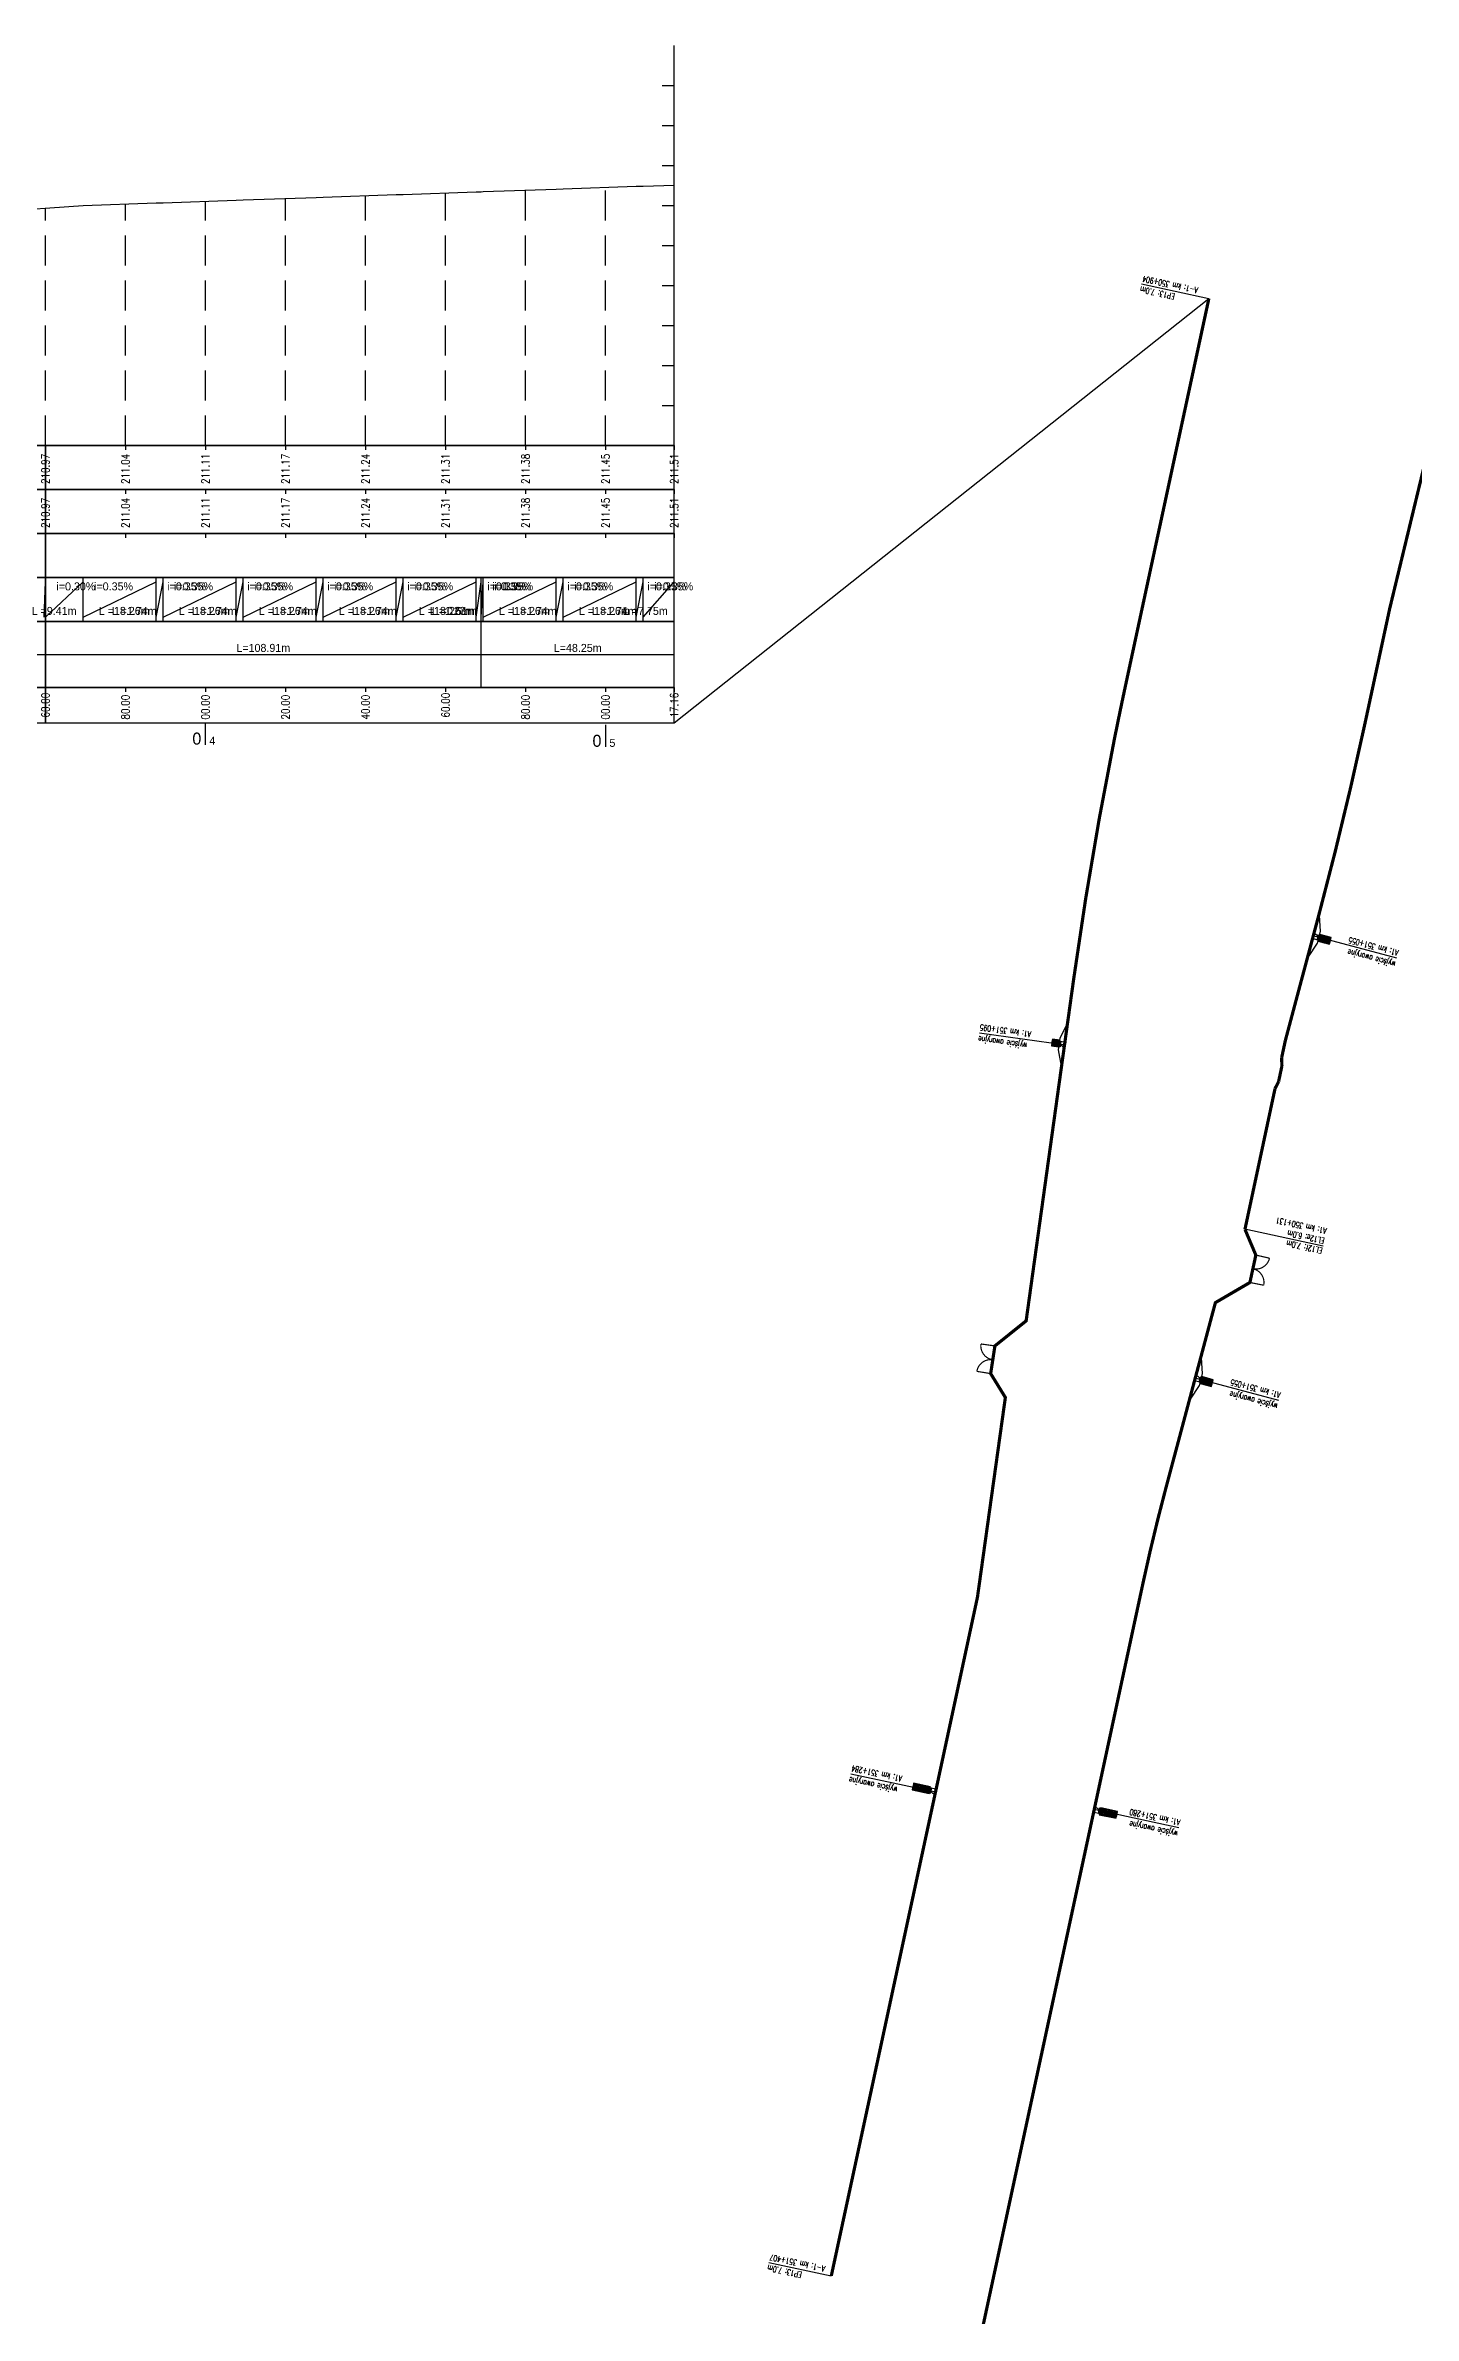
# Model space of a CAD drawing. Header units: metres. Extents: x 7399493 to 7407015, y 5696902 to 5712236.
# Drawn here: x 7404618 to 7404960, y 5697289 to 5697856 of the extents above; entities that cross this region are included whole.
import ezdxf

# ---------------------------------------------------------------- set-up
doc = ezdxf.new("R2010")
doc.units = ezdxf.units.M
doc.linetypes.add('DASHED', pattern=[0.75, 0.5, -0.25])
for name, color, linetype in [('Drzwi ewakuacyjne', 100, 'Continuous'), ('Drzwi ewakuacyjne_opis', 7, 'Continuous'), ('Ekran_akustyczny_3.5m', 100, 'Continuous'), ('Ekran_akustyczny_6.5m_opis', 7, 'Continuous'), ('Ekran_akustyczny_6m', 100, 'Continuous'), ('Ekran_akustyczny_6m_opis', 7, 'Continuous'), ('Ekran_akustyczny_7m', 100, 'Continuous'), ('Ekran_akustyczny_7m_opis', 7, 'Continuous'), ('pomoc', 140, 'Continuous'), ('PR_0', 7, 'Continuous'), ('PR_istniejacy_teren', 7, 'Continuous'), ('Schody ewakuacyjne', 100, 'Continuous')]:
    doc.layers.add(name, color=color, linetype=linetype)
doc.styles.add('simplex 0.60', font='simplex.shx', dxfattribs={"width": 0.6})
doc.styles.add('simplex 0.80', font='simplex.shx', dxfattribs={"width": 0.8})

# ---------------------------------------------------------------- blocks, each defined once
blk = doc.blocks.new('*U15')
at = {"layer": 'Schody ewakuacyjne', "ltscale": 0.8}
blk.add_lwpolyline([(-0.97, 0), (-0.97, -4.32), (-0.9, -4.32), (-0.9, 0)], close=True, dxfattribs=at)
at = {"layer": 'Schody ewakuacyjne'}
for points in [[(-0.76, -4.32), (-0.76, 0)], [(-0.76, 0), (0.76, 0)], [(-0.7, 0.27), (0.7, 0.27)], [(-0.7, 0), (-0.7, 0.27), (0.7, 0.27), (0.7, 0)], [(-0.7, -4.32), (-0.7, 0)], [(-0.76, -4.32), (0.76, -4.32)], [(-0.7, -0.27), (0.7, -0.27)], [(-0.7, -0.54), (0.7, -0.54)], [(-0.7, -0.81), (0.7, -0.81)], [(-0.7, -1.08), (0.7, -1.08)], [(-0.7, -1.35), (0.7, -1.35)], [(-0.7, -1.62), (0.7, -1.62)], [(-0.7, -1.89), (0.7, -1.89)], [(-0.7, -2.16), (0.7, -2.16)], [(-0.7, -2.43), (0.7, -2.43)], [(-0.7, -2.7), (0.7, -2.7)], [(-0.7, -2.97), (0.7, -2.97)], [(-0.7, -3.24), (0.7, -3.24)], [(-0.7, -3.51), (0.7, -3.51)], [(-0.7, -3.78), (0.7, -3.78)], [(-0.7, -4.05), (0.7, -4.05)], [(-0.7, -4.32), (0.7, -4.32)], [(0.7, -4.32), (0.7, 0)], [(0.76, -4.32), (0.76, 0)]]:
    blk.add_lwpolyline(points, dxfattribs=at)
blk = doc.blocks.new('Wyjście awaryjne')
at = {"layer": 'Drzwi ewakuacyjne'}
blk.add_lwpolyline([(0, 0), (-1.4, 0, 0.414214), (0, -1.4)], format="xyb", close=True, dxfattribs=at)
blk = doc.blocks.new('*U13')
at = {"layer": 'Schody ewakuacyjne', "ltscale": 0.8}
blk.add_lwpolyline([(-0.97, 0), (-0.97, -2.97), (-0.9, -2.97), (-0.9, 0)], close=True, dxfattribs=at)
at = {"layer": 'Schody ewakuacyjne'}
for points in [[(-0.76, -2.97), (-0.76, 0)], [(-0.76, 0), (0.76, 0)], [(-0.7, 0.27), (0.7, 0.27)], [(-0.7, 0), (-0.7, 0.27), (0.7, 0.27), (0.7, 0)], [(-0.7, -2.97), (-0.7, 0)], [(-0.76, -2.97), (0.76, -2.97)], [(-0.7, -0.27), (0.7, -0.27)], [(-0.7, -0.54), (0.7, -0.54)], [(-0.7, -0.81), (0.7, -0.81)], [(-0.7, -1.08), (0.7, -1.08)], [(-0.7, -1.35), (0.7, -1.35)], [(-0.7, -1.62), (0.7, -1.62)], [(-0.7, -1.89), (0.7, -1.89)], [(-0.7, -2.16), (0.7, -2.16)], [(-0.7, -2.43), (0.7, -2.43)], [(-0.7, -2.7), (0.7, -2.7)], [(-0.7, -2.97), (0.7, -2.97)], [(0.7, -2.97), (0.7, 0)], [(0.76, -2.97), (0.76, 0)]]:
    blk.add_lwpolyline(points, dxfattribs=at)
blk = doc.blocks.new('*U14')
at = {"layer": 'Schody ewakuacyjne', "ltscale": 0.8}
blk.add_lwpolyline([(-0.97, 0), (-0.97, -1.62), (-0.9, -1.62), (-0.9, 0)], close=True, dxfattribs=at)
at = {"layer": 'Schody ewakuacyjne'}
for points in [[(-0.76, -1.62), (-0.76, 0)], [(-0.76, 0), (0.76, 0)], [(-0.7, 0.27), (0.7, 0.27)], [(-0.7, 0), (-0.7, 0.27), (0.7, 0.27), (0.7, 0)], [(-0.7, -1.62), (-0.7, 0)], [(-0.76, -1.62), (0.76, -1.62)], [(-0.7, -0.27), (0.7, -0.27)], [(-0.7, -0.54), (0.7, -0.54)], [(-0.7, -0.81), (0.7, -0.81)], [(-0.7, -1.08), (0.7, -1.08)], [(-0.7, -1.35), (0.7, -1.35)], [(-0.7, -1.62), (0.7, -1.62)], [(0.7, -1.62), (0.7, 0)], [(0.76, -1.62), (0.76, 0)]]:
    blk.add_lwpolyline(points, dxfattribs=at)
blk = doc.blocks.new('*U8')
at = {"layer": 'Schody ewakuacyjne', "ltscale": 0.8}
blk.add_lwpolyline([(-0.97, 0), (-0.97, -1.89), (-0.9, -1.89), (-0.9, 0)], close=True, dxfattribs=at)
at = {"layer": 'Schody ewakuacyjne'}
for points in [[(-0.76, -1.89), (-0.76, 0)], [(-0.76, 0), (0.76, 0)], [(-0.7, 0.27), (0.7, 0.27)], [(-0.7, 0), (-0.7, 0.27), (0.7, 0.27), (0.7, 0)], [(-0.7, -1.89), (-0.7, 0)], [(-0.76, -1.89), (0.76, -1.89)], [(-0.7, -0.27), (0.7, -0.27)], [(-0.7, -0.54), (0.7, -0.54)], [(-0.7, -0.81), (0.7, -0.81)], [(-0.7, -1.08), (0.7, -1.08)], [(-0.7, -1.35), (0.7, -1.35)], [(-0.7, -1.62), (0.7, -1.62)], [(-0.7, -1.89), (0.7, -1.89)], [(0.7, -1.89), (0.7, 0)], [(0.76, -1.89), (0.76, 0)]]:
    blk.add_lwpolyline(points, dxfattribs=at)
blk = doc.blocks.new('*U350')
at = {"layer": 'pomoc', "color": 1, "linetype": 'Continuous', "lineweight": -3, "char_height": 2, "attachment_point": 6, "rotation": 90, "style": 'simplex 0.80'}
for s, insert in [('210.97', (7405521.69, 5697224.84)), ('211.04', (7405541.69, 5697224.84)), ('211.11', (7405561.69, 5697224.84)), ('211.17', (7405581.69, 5697224.84)), ('211.24', (7405601.69, 5697224.84)), ('211.31', (7405621.69, 5697224.84)), ('211.38', (7405641.69, 5697224.84)), ('211.45', (7405661.69, 5697224.84)), ('211.51', (7405678.85, 5697224.84))]:
    blk.add_mtext(s, dxfattribs=dict(at, insert=insert))
blk = doc.blocks.new('*U349')
at = {"layer": 'pomoc', "color": 1, "linetype": 'Continuous', "lineweight": -3, "char_height": 2, "attachment_point": 6, "rotation": 90, "style": 'simplex 0.80'}
for s, insert in [('210.97', (7405521.69, 5697213.84)), ('211.04', (7405541.69, 5697213.84)), ('211.11', (7405561.69, 5697213.84)), ('211.17', (7405581.69, 5697213.84)), ('211.24', (7405601.69, 5697213.84)), ('211.31', (7405621.69, 5697213.84)), ('211.38', (7405641.69, 5697213.84)), ('211.45', (7405661.69, 5697213.84)), ('211.51', (7405678.85, 5697213.84))]:
    blk.add_mtext(s, dxfattribs=dict(at, insert=insert))
blk = doc.blocks.new('*U346')
at = {"layer": 'PR_0', "color": 1, "linetype": 'Continuous', "lineweight": -3, "char_height": 2}
for s, insert, attachment_point in [('i=0.30%', (7405524.44, 5697190.68), 7), ('i=0.35%', (7405533.85, 5697190.68), 7), ('i=0.35%', (7405552.12, 5697190.68), 7), ('i=0.35%', (7405553.85, 5697190.68), 7), ('i=0.35%', (7405572.12, 5697190.68), 7), ('i=0.35%', (7405573.85, 5697190.68), 7), ('i=0.35%', (7405592.12, 5697190.68), 7), ('i=0.35%', (7405593.85, 5697190.68), 7), ('i=0.35%', (7405612.12, 5697190.68), 7), ('i=0.35%', (7405613.85, 5697190.68), 7), ('i=0.35%', (7405632.12, 5697190.68), 7), ('i=0.35%', (7405633.35, 5697190.68), 7), ('i=0.35%', (7405633.85, 5697190.68), 7), ('i=0.35%', (7405652.12, 5697190.68), 7), ('i=0.35%', (7405653.85, 5697190.68), 7), ('i=0.35%', (7405672.12, 5697190.68), 7), ('i=0.35%', (7405673.85, 5697190.68), 7), ('L =9.41m', (7405529.48, 5697184.55), 9), ('L =18.26m', (7405547.74, 5697184.55), 9), ('L =1.74m', (7405549.48, 5697184.55), 9), ('L =18.26m', (7405567.74, 5697184.55), 9), ('L =1.74m', (7405569.48, 5697184.55), 9), ('L =18.26m', (7405587.74, 5697184.55), 9), ('L =1.74m', (7405589.48, 5697184.55), 9), ('L =18.26m', (7405607.74, 5697184.55), 9), ('L =1.74m', (7405609.48, 5697184.55), 9), ('L =18.26m', (7405627.74, 5697184.55), 9), ('L =1.23m', (7405628.97, 5697184.55), 9), ('L =0.51m', (7405629.48, 5697184.55), 9), ('L =18.26m', (7405647.74, 5697184.55), 9), ('L =1.74m', (7405649.48, 5697184.55), 9), ('L =18.26m', (7405667.74, 5697184.55), 9), ('L =1.74m', (7405669.48, 5697184.55), 9), ('L =7.75m', (7405677.23, 5697184.55), 9)]:
    blk.add_mtext(s, dxfattribs=dict(at, insert=insert, attachment_point=attachment_point))
blk = doc.blocks.new('*U345')
at = {"layer": 'pomoc', "color": 1, "linetype": 'Continuous', "lineweight": -3, "char_height": 2, "attachment_point": 8}
for s, insert in [('L=108.91m', (7405576.14, 5697175.3)), ('L=48.25m', (7405654.72, 5697175.3))]:
    blk.add_mtext(s, dxfattribs=dict(at, insert=insert))

msp = doc.modelspace()

# ---------------------------------------------------------------- linework, layer by layer
at = {"layer": 'Drzwi ewakuacyjne_opis'}
for p, q in [((7404956, 5697627.77), (7404935.08, 5697633.35)), ((7404956, 5697627.77), (7404935.08, 5697633.35)), ((7404851.67, 5697609.12), (7404873.12, 5697606.14)), ((7404926.51, 5697517.26), (7404905.59, 5697522.84)), ((7404819.51, 5697423.95), (7404840.69, 5697419.45)), ((7404901.5, 5697410.42), (7404880.33, 5697414.98))]:
    msp.add_line(p, q, dxfattribs=at)
at = {"layer": 'Drzwi ewakuacyjne_opis', "flags": 128}
for points in [[(7404933.88, 5697628.09), (7404936.14, 5697631.52), (7404936.91, 5697634.42), (7404936.66, 5697638.53)], [(7404933.88, 5697628.09), (7404936.14, 5697631.52), (7404936.91, 5697634.42), (7404936.66, 5697638.53)], [(7404872.17, 5697600.76), (7404871.42, 5697604.86), (7404871.84, 5697607.83), (7404873.67, 5697611.52)], [(7404904.39, 5697517.59), (7404906.65, 5697521.01), (7404907.42, 5697523.91), (7404907.18, 5697528.02)]]:
    msp.add_lwpolyline(points, dxfattribs=at)
at = {"layer": 'Ekran_akustyczny_3.5m', "const_width": 0.3}
for points in [[(7404919.25, 5697546.73), (7404922.69, 5697546.04, 0.41102), (7404920, 5697550.16, 0.408938), (7404924.15, 5697552.8), (7404920.74, 5697553.58)], [(7404855.52, 5697530.88), (7404852.04, 5697531.36, 0.41102), (7404854.98, 5697527.41, 0.408938), (7404851.01, 5697524.52), (7404854.46, 5697523.95)]]:
    msp.add_lwpolyline(points, format="xyb", dxfattribs=at)
at = {"layer": 'Ekran_akustyczny_6m'}
msp.add_lwpolyline([(7404963.82, 5697755.02, 0.8, 0.8, 0), (7404954.18, 5697715.14, 0.8, 0.8, 0), (7404948.01, 5697686.49, 0.8, 0.8, -0.012163), (7404936.45, 5697638.49, 0.8, 0.8, 0), (7404928.11, 5697607.24, 0.8, 0.8, -0.00001), (7404927.17, 5697602.86, 0.8, 0.8, 0), (7404927.25, 5697600.86, 0.8, 0.8, -0.000009), (7404926.42, 5697596.95, 0.8, 0.8, 0), (7404925.52, 5697595.16, 0.8, 0.8, -0.000088), (7404918.01, 5697560.02, 0.8, 0.8, 0), (7404920.73, 5697553.57, 0.8, 0.8, 0), (7404919.25, 5697546.73, 0.8, 0.8, 0), (7404910.62, 5697541.69, 0.8, 0.8, 0), (7404906.27, 5697525.4, 0.8, 0.8, 0), (7404898.22, 5697495.24, 0.8, 0.8, 0.012163), (7404892.55, 5697471.69, 0.8, 0.8, 0), (7404886.66, 5697444.36, 0.8, 0.8, 0), (7404843.52, 5697244.03, 0.8, 0.8, 0), (7404839.55, 5697226.44, 0.8, 0.8, 0), (7404821.49, 5697146.48, 0.8, 0.8, 0), (7404769.88, 5696906.85, 0, 0, 0)], format="xyseb", dxfattribs=at)
at = {"layer": 'Ekran_akustyczny_6m_opis'}
msp.add_line((7404937.54, 5697555.82), (7404918.01, 5697560.02), dxfattribs=at)
at = {"layer": 'Ekran_akustyczny_7m', "flags": 128}
msp.add_lwpolyline([(7404909, 5697792.69, 0.8, 0.8, 0), (7404898.95, 5697746.04, 0.8, 0.8, 0), (7404888.29, 5697696.55, 0.8, 0.8, 0.003549), (7404885.36, 5697682.45, 0.8, 0.8, 0.014933), (7404875.22, 5697622.68, 0.8, 0.8, 0), (7404869.52, 5697581.72, 0.8, 0.8, 0), (7404863.32, 5697537.13, 0.8, 0.8, 0), (7404855.52, 5697530.88, 0.8, 0.8, 0), (7404854.46, 5697523.96, 0.8, 0.8, 0), (7404858.13, 5697517.99, 0.8, 0.8, 0), (7404851.16, 5697468.09, 0.8, 0.8, 0), (7404851.16, 5697468.09, 0.8, 0.8, 0), (7404847.72, 5697452.09, 0.8, 0.8, 0), (7404824.79, 5697345.62, 0.8, 0.8, 0), (7404814.63, 5697298.45, 0, 0, 0)], format="xyseb", dxfattribs=at)
at = {"layer": 'Ekran_akustyczny_7m_opis'}
for p, q in [((7404892.12, 5697796.32), (7404909, 5697792.69)), ((7404798.99, 5697301.82), (7404814.63, 5697298.45))]:
    msp.add_line(p, q, dxfattribs=at)
at = {"layer": 'pomoc', "color": 7, "linetype": 'Continuous', "lineweight": -3}
for p, q in [((7404775.38, 5697755.93), (7404775.38, 5697855.93)), ((7404772.38, 5697845.93), (7404775.38, 5697845.93)), ((7404772.38, 5697835.93), (7404775.38, 5697835.93)), ((7404772.38, 5697825.93), (7404775.38, 5697825.93)), ((7404772.38, 5697815.93), (7404775.38, 5697815.93)), ((7404772.38, 5697805.93), (7404775.38, 5697805.93)), ((7404772.38, 5697795.93), (7404775.38, 5697795.93)), ((7404772.38, 5697785.93), (7404775.38, 5697785.93)), ((7404772.38, 5697775.93), (7404775.38, 5697775.93)), ((7404772.38, 5697765.93), (7404775.38, 5697765.93)), ((7404258.22, 5697755.93), (7404618.22, 5697755.93)), ((7404602.78, 5697755.93), (7404618.22, 5697755.93)), ((7404618.22, 5697755.93), (7404775.38, 5697755.93)), ((7404772.38, 5697755.93), (7404775.38, 5697755.93)), ((7404618.22, 5697744.93), (7404618.22, 5697743.83)), ((7404638.22, 5697744.93), (7404638.22, 5697743.83)), ((7404658.22, 5697744.93), (7404658.22, 5697743.83)), ((7404678.22, 5697744.93), (7404678.22, 5697743.83)), ((7404698.22, 5697744.93), (7404698.22, 5697743.83)), ((7404718.22, 5697744.93), (7404718.22, 5697743.83)), ((7404738.22, 5697744.93), (7404738.22, 5697743.83)), ((7404758.22, 5697744.93), (7404758.22, 5697743.83)), ((7404775.38, 5697744.93), (7404775.38, 5697743.83)), ((7404618.22, 5697733.93), (7404618.22, 5697732.83)), ((7404638.22, 5697733.93), (7404638.22, 5697732.83)), ((7404658.22, 5697733.93), (7404658.22, 5697732.83)), ((7404678.22, 5697733.93), (7404678.22, 5697732.83)), ((7404698.22, 5697733.93), (7404698.22, 5697732.83)), ((7404718.22, 5697733.93), (7404718.22, 5697732.83)), ((7404738.22, 5697733.93), (7404738.22, 5697732.83)), ((7404758.22, 5697733.93), (7404758.22, 5697732.83)), ((7404775.38, 5697733.93), (7404775.38, 5697732.83)), ((7404618.22, 5697695.43), (7404618.22, 5697694.33)), ((7404618.22, 5697695.43), (7404618.22, 5697694.33)), ((7404638.22, 5697695.43), (7404638.22, 5697694.33)), ((7404658.22, 5697695.43), (7404658.22, 5697694.33)), ((7404678.22, 5697695.43), (7404678.22, 5697694.33)), ((7404698.22, 5697695.43), (7404698.22, 5697694.33)), ((7404718.22, 5697695.43), (7404718.22, 5697694.33)), ((7404738.22, 5697695.43), (7404738.22, 5697694.33)), ((7404758.22, 5697695.43), (7404758.22, 5697694.33)), ((7404775.38, 5697695.43), (7404775.38, 5697694.33)), ((7404658.18, 5697686.63), (7404658.18, 5697681.13)), ((7404758.18, 5697686.08), (7404758.18, 5697680.58))]:
    msp.add_line(p, q, dxfattribs=at)
at = {"layer": 'pomoc', "color": 7, "linetype": 'DASHED', "lineweight": -3, "ltscale": 15}
for p, q in [((7404698.22, 5697755.93), (7404698.22, 5697818.37)), ((7404718.22, 5697755.93), (7404718.22, 5697819.06)), ((7404738.22, 5697755.93), (7404738.22, 5697819.75)), ((7404758.22, 5697755.93), (7404758.22, 5697820.45)), ((7404775.38, 5697755.93), (7404775.38, 5697821.04)), ((7404618.22, 5697755.93), (7404618.22, 5697815.25)), ((7404618.22, 5697755.93), (7404618.22, 5697814.16)), ((7404638.22, 5697755.93), (7404638.22, 5697816.29)), ((7404658.22, 5697755.93), (7404658.22, 5697816.98)), ((7404678.22, 5697755.93), (7404678.22, 5697817.68))]:
    msp.add_line(p, q, dxfattribs=at)
at = {"layer": 'pomoc', "color": 4, "linetype": 'Continuous', "lineweight": 25}
msp.add_line((7404775.38, 5697686.63), (7404909, 5697792.69), dxfattribs=at)
at = {"layer": 'pomoc', "color": 1, "linetype": 'Continuous', "lineweight": -3}
for p, q in [((7404618.22, 5697755.93), (7404618.22, 5697754.83)), ((7404638.22, 5697755.93), (7404638.22, 5697754.83)), ((7404658.22, 5697755.93), (7404658.22, 5697754.83)), ((7404678.22, 5697755.93), (7404678.22, 5697754.83)), ((7404698.22, 5697755.93), (7404698.22, 5697754.83)), ((7404718.22, 5697755.93), (7404718.22, 5697754.83)), ((7404738.22, 5697755.93), (7404738.22, 5697754.83)), ((7404758.22, 5697755.93), (7404758.22, 5697754.83)), ((7404775.38, 5697755.93), (7404775.38, 5697754.83)), ((7404618.22, 5697733.93), (7404618.22, 5697732.83)), ((7404638.22, 5697733.93), (7404638.22, 5697732.83)), ((7404658.22, 5697733.93), (7404658.22, 5697732.83)), ((7404678.22, 5697733.93), (7404678.22, 5697732.83)), ((7404698.22, 5697733.93), (7404698.22, 5697732.83)), ((7404718.22, 5697733.93), (7404718.22, 5697732.83)), ((7404738.22, 5697733.93), (7404738.22, 5697732.83)), ((7404758.22, 5697733.93), (7404758.22, 5697732.83)), ((7404775.38, 5697733.93), (7404775.38, 5697732.83)), ((7404617.89, 5697713.03), (7404618.22, 5697721.83)), ((7404618.22, 5697711.93), (7404618.22, 5697722.93)), ((7404618.22, 5697713.03), (7404627.63, 5697721.83)), ((7404627.63, 5697711.93), (7404627.63, 5697722.93)), ((7404627.63, 5697713.03), (7404645.89, 5697721.83)), ((7404645.89, 5697711.93), (7404645.89, 5697722.93)), ((7404645.89, 5697713.03), (7404647.63, 5697721.83)), ((7404647.63, 5697711.93), (7404647.63, 5697722.93)), ((7404647.63, 5697713.03), (7404665.89, 5697721.83)), ((7404665.89, 5697711.93), (7404665.89, 5697722.93)), ((7404665.89, 5697713.03), (7404667.63, 5697721.83)), ((7404667.63, 5697711.93), (7404667.63, 5697722.93)), ((7404667.63, 5697713.03), (7404685.89, 5697721.83)), ((7404685.89, 5697711.93), (7404685.89, 5697722.93)), ((7404685.89, 5697713.03), (7404687.63, 5697721.83)), ((7404687.63, 5697711.93), (7404687.63, 5697722.93)), ((7404687.63, 5697713.03), (7404705.89, 5697721.83)), ((7404705.89, 5697711.93), (7404705.89, 5697722.93)), ((7404705.89, 5697713.03), (7404707.63, 5697721.83)), ((7404707.63, 5697711.93), (7404707.63, 5697722.93)), ((7404707.63, 5697713.03), (7404725.89, 5697721.83)), ((7404725.89, 5697711.93), (7404725.89, 5697722.93)), ((7404725.89, 5697713.03), (7404727.13, 5697721.83)), ((7404727.13, 5697711.93), (7404727.13, 5697722.93)), ((7404727.13, 5697713.03), (7404727.63, 5697721.83)), ((7404727.63, 5697711.93), (7404727.63, 5697722.93)), ((7404727.63, 5697713.03), (7404745.89, 5697721.83)), ((7404745.89, 5697711.93), (7404745.89, 5697722.93)), ((7404745.89, 5697713.03), (7404747.63, 5697721.83)), ((7404747.63, 5697711.93), (7404747.63, 5697722.93)), ((7404747.63, 5697713.03), (7404765.89, 5697721.83)), ((7404765.89, 5697711.93), (7404765.89, 5697722.93)), ((7404765.89, 5697713.03), (7404767.63, 5697721.83)), ((7404767.63, 5697711.93), (7404767.63, 5697722.93)), ((7404767.63, 5697713.03), (7404775.38, 5697721.83)), ((7404618.22, 5697695.43), (7404618.22, 5697711.93)), ((7404727.13, 5697695.43), (7404727.13, 5697711.93)), ((7404592.36, 5697703.68), (7404618.22, 5697703.68)), ((7404618.22, 5697703.68), (7404727.13, 5697703.68)), ((7404727.13, 5697703.68), (7404775.38, 5697703.68))]:
    msp.add_line(p, q, dxfattribs=at)
at = {"layer": 'pomoc', "color": 7, "linetype": 'Continuous', "lineweight": -3}
for points in [[(7404258.22, 5697744.93), (7404618.22, 5697744.93), (7404618.22, 5697755.93), (7404258.22, 5697755.93)], [(7404618.22, 5697744.93), (7404775.38, 5697744.93), (7404775.38, 5697755.93), (7404618.22, 5697755.93)], [(7404258.22, 5697733.93), (7404618.22, 5697733.93), (7404618.22, 5697744.93), (7404258.22, 5697744.93)], [(7404618.22, 5697733.93), (7404775.38, 5697733.93), (7404775.38, 5697744.93), (7404618.22, 5697744.93)], [(7404258.22, 5697722.93), (7404618.22, 5697722.93), (7404618.22, 5697733.93), (7404258.22, 5697733.93)], [(7404258.22, 5697722.93), (7404618.22, 5697722.93), (7404618.22, 5697733.93), (7404258.22, 5697733.93)], [(7404618.22, 5697722.93), (7404775.38, 5697722.93), (7404775.38, 5697733.93), (7404618.22, 5697733.93)], [(7404618.22, 5697722.93), (7404775.38, 5697722.93), (7404775.38, 5697733.93), (7404618.22, 5697733.93)], [(7404258.22, 5697711.93), (7404618.22, 5697711.93), (7404618.22, 5697722.93), (7404258.22, 5697722.93)], [(7404618.22, 5697711.93), (7404775.38, 5697711.93), (7404775.38, 5697722.93), (7404618.22, 5697722.93)], [(7404258.22, 5697695.43), (7404618.22, 5697695.43), (7404618.22, 5697711.93), (7404258.22, 5697711.93)], [(7404618.22, 5697695.43), (7404775.38, 5697695.43), (7404775.38, 5697711.93), (7404618.22, 5697711.93)], [(7404258.22, 5697686.63), (7404618.22, 5697686.63), (7404618.22, 5697695.43), (7404258.22, 5697695.43)], [(7404618.22, 5697686.63), (7404775.38, 5697686.63), (7404775.38, 5697695.43), (7404618.22, 5697695.43)]]:
    msp.add_3dface(points, dxfattribs=at)
at = {"layer": 'PR_istniejacy_teren', "color": 7, "linetype": 'Continuous', "lineweight": -3, "ltscale": 4}
for p, q in [((7404667.63, 5697817.31), (7404685.89, 5697817.94)), ((7404667.63, 5697817.31), (7404685.89, 5697817.94)), ((7404685.89, 5697817.94), (7404687.63, 5697818)), ((7404685.89, 5697817.94), (7404687.63, 5697818)), ((7404687.63, 5697818), (7404705.89, 5697818.63)), ((7404687.63, 5697818), (7404705.89, 5697818.63)), ((7404705.89, 5697818.63), (7404707.63, 5697818.69)), ((7404705.89, 5697818.63), (7404707.63, 5697818.69)), ((7404707.63, 5697818.69), (7404725.89, 5697819.33)), ((7404707.63, 5697818.69), (7404725.89, 5697819.33)), ((7404725.89, 5697819.33), (7404727.13, 5697819.37)), ((7404725.89, 5697819.33), (7404727.13, 5697819.37)), ((7404727.13, 5697819.37), (7404727.63, 5697819.39)), ((7404727.13, 5697819.37), (7404727.63, 5697819.39)), ((7404727.63, 5697819.39), (7404745.89, 5697820.02)), ((7404727.63, 5697819.39), (7404745.89, 5697820.02)), ((7404745.89, 5697820.02), (7404747.63, 5697820.08)), ((7404745.89, 5697820.02), (7404747.63, 5697820.08)), ((7404747.63, 5697820.08), (7404765.89, 5697820.71)), ((7404747.63, 5697820.08), (7404765.89, 5697820.71)), ((7404765.89, 5697820.71), (7404767.63, 5697820.77)), ((7404765.89, 5697820.71), (7404767.63, 5697820.77)), ((7404767.63, 5697820.77), (7404775.38, 5697821.04)), ((7404767.63, 5697820.77), (7404775.38, 5697821.04)), ((7404605.78, 5697814.37), (7404627.63, 5697815.93)), ((7404627.63, 5697815.93), (7404645.89, 5697816.56)), ((7404627.63, 5697815.93), (7404645.89, 5697816.56)), ((7404645.89, 5697816.56), (7404647.63, 5697816.62)), ((7404645.89, 5697816.56), (7404647.63, 5697816.62)), ((7404647.63, 5697816.62), (7404665.89, 5697817.25)), ((7404647.63, 5697816.62), (7404665.89, 5697817.25)), ((7404665.89, 5697817.25), (7404667.63, 5697817.31)), ((7404665.89, 5697817.25), (7404667.63, 5697817.31))]:
    msp.add_line(p, q, dxfattribs=at)

# ---------------------------------------------------------------- block references
at = {"layer": 'Drzwi ewakuacyjne', "xscale": -1}
for p, rotation in [((7404934.89, 5697632.67), 75.00845405147405), ((7404934.89, 5697632.67), 75.00845405147405), ((7404873.22, 5697606.83), 261.9373586483829), ((7404905.41, 5697522.17), 75.00845405147405), ((7404840.83, 5697420.13), 257.846411623799), ((7404880.19, 5697414.29), 77.70131535568468)]:
    msp.add_blockref('Wyjście awaryjne', p, dxfattribs=dict(at, rotation=rotation))
at = {"layer": 'pomoc', "color": 30, "linetype": 'Continuous', "lineweight": -3}
for name in ['*U350', '*U349', '*U346', '*U345']:
    msp.add_blockref(name, (-903.47, 529.01), dxfattribs=at)
at = {"layer": 'Schody ewakuacyjne'}
for name, p, rotation in [('*U13', (7404936.53, 5697632.97), 75.20095741476884), ('*U14', (7404936.52, 5697632.96), 75.20095741476884), ('*U8', (7404871.63, 5697606.35), 262.0831615000928), ('*U13', (7404907.04, 5697522.46), 75.20095741476884), ('*U15', (7404839.22, 5697419.76), 257.9917035874986), ('*U15', (7404881.8, 5697414.66), 77.84660731938433)]:
    msp.add_blockref(name, p, dxfattribs=dict(at, rotation=rotation))

# ---------------------------------------------------------------- texts
at = {"layer": 'Drzwi ewakuacyjne_opis', "char_height": 1.5, "style": 'simplex 0.60'}
for s, insert, attachment_point, rotation in [('A1: km 351+055', (7404956.53, 5697629.76), 7, 165.0557), ('A1: km 351+055', (7404956.53, 5697629.76), 7, 165.0557), ('wyjście awaryjne', (7404955.89, 5697627.35), 7, 165.0557), ('wyjście awaryjne', (7404955.89, 5697627.35), 7, 165.0557), ('wyjście awaryjne', (7404851.51, 5697608.8), 9, 171.9375), ('A1: km 351+095', (7404851.86, 5697611.27), 9, 171.9375), ('wyjście awaryjne', (7404926.4, 5697516.85), 7, 165.0557), ('A1: km 351+055', (7404927.04, 5697519.25), 7, 165.0557), ('wyjście awaryjne', (7404819.32, 5697423.64), 9, 167.8466), ('A1: km 351+284', (7404819.84, 5697426.08), 9, 167.8466), ('wyjście awaryjne', (7404901.41, 5697410), 7, 167.8466), ('A1: km 351+280', (7404901.94, 5697412.44), 7, 167.8466)]:
    msp.add_mtext(s, dxfattribs=dict(at, insert=insert, attachment_point=attachment_point, rotation=rotation))
at = {"layer": 'Ekran_akustyczny_6.5m_opis', "char_height": 1.5, "attachment_point": 7, "rotation": 167.8466, "style": 'simplex 0.60'}
for s, insert in [('A1: km 350+131', (7404938.51, 5697560.3)), ('EL12e: 6.0m', (7404937.98, 5697557.83))]:
    msp.add_mtext(s, dxfattribs=dict(at, insert=insert))
at = {"layer": 'Ekran_akustyczny_6m_opis', "insert": (7404937.45, 5697555.37), "char_height": 1.5, "attachment_point": 7, "rotation": 167.8466, "style": 'simplex 0.60'}
msp.add_mtext('EL12f: 7.0m', dxfattribs=at)
at = {"layer": 'Ekran_akustyczny_7m_opis', "char_height": 1.5, "attachment_point": 9, "rotation": 167.8466, "style": 'simplex 0.60'}
for s, insert in [('EP13: 7.0m', (7404891.99, 5697795.71)), ('A-1: km 350+904', (7404892.56, 5697798.36)), ('A-1: km 351+407', (7404799.42, 5697303.86)), ('EP13: 7.0m', (7404798.81, 5697301.22))]:
    msp.add_mtext(s, dxfattribs=dict(at, insert=insert))
at = {"layer": 'pomoc', "color": 1, "linetype": 'Continuous', "lineweight": -3, "char_height": 2, "attachment_point": 5, "rotation": 90, "style": 'simplex 0.80'}
for s, insert in [('60.00', (7404618.22, 5697691.03)), ('80.00', (7404638.22, 5697690.53)), ('00.00', (7404658.22, 5697690.53)), ('20.00', (7404678.22, 5697690.53)), ('40.00', (7404698.22, 5697690.53)), ('60.00', (7404718.22, 5697691.03)), ('80.00', (7404738.22, 5697690.53)), ('00.00', (7404758.22, 5697690.53)), ('17.16', (7404775.38, 5697691.03))]:
    msp.add_mtext(s, dxfattribs=dict(at, insert=insert))
at = {"layer": 'pomoc', "color": 1, "linetype": 'Continuous', "lineweight": -3}
for s, insert, char_height, attachment_point in [('0', (7404657.18, 5697681.13), 3, 9), ('4', (7404659.18, 5697681.13), 2, 7), ('0', (7404757.18, 5697680.58), 3, 9), ('5', (7404759.18, 5697680.58), 2, 7)]:
    msp.add_mtext(s, dxfattribs=dict(at, insert=insert, char_height=char_height, attachment_point=attachment_point))

doc.saveas('drawing.dxf')
